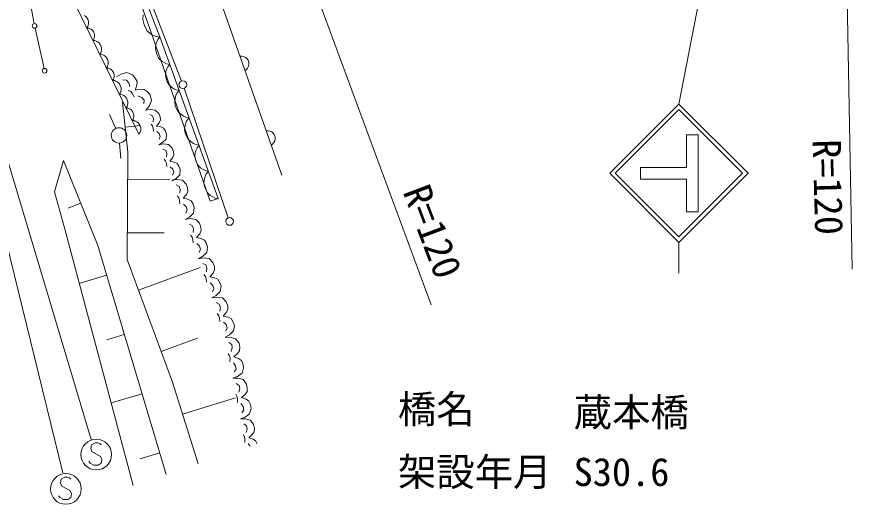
# Model space of a CAD drawing. Units: millimetres, scale not verified. Extents: x 40000 to 680000, y 20000 to 380000.
# Drawn here: x 254982 to 309373, y 257323 to 289070 of the extents above; entities that cross this region are included whole.
import ezdxf
from ezdxf.enums import TextEntityAlignment as Align

# ---------------------------------------------------------------- set-up
doc = ezdxf.new("R2010")
doc.units = ezdxf.units.MM
doc.header["$LTSCALE"] = 1000
for name, color, linetype, lineweight in [('M-BGD', 7, 'Continuous', 13), ('M-BGD-EXST', 7, 'Continuous', 13), ('M-STR-HTXT', 7, 'Continuous', 13), ('M-STR-STRC', 7, 'Continuous', 13)]:
    doc.layers.add(name, color=color, linetype=linetype, lineweight=lineweight)
doc.styles.add('ＭＳ ゴシック', font='')
doc.styles.get('ＭＳ ゴシック').set_extended_font_data('MS Gothic')

msp = doc.modelspace()

# ---------------------------------------------------------------- linework, layer by layer
at = {"layer": 'M-BGD'}
for p, q in [((272231, 278745), (265405, 298185)), ((263572, 288484), (260892, 296141)), ((261074, 296019), (264301, 287755)), ((261636, 295488), (265706, 284878)), ((255623, 291265), (256119, 288616)), ((262942, 281419), (258688, 290097)), ((259505, 289067), (259398, 289148)), ((259576, 288968), (259505, 289067)), ((259629, 288860), (259576, 288968)), ((259664, 288743), (259629, 288860)), ((263220, 289192), (263193, 288898)), ((263193, 288898), (263248, 288636)), ((256179, 288322), (256762, 285698)), ((259553, 288333), (259616, 288431)), ((259658, 288324), (259553, 288333)), ((259616, 288431), (259644, 288511)), ((259644, 288511), (259662, 288609)), ((259730, 288299), (259658, 288324)), ((259662, 288609), (259664, 288743)), ((259810, 288258), (259730, 288299)), ((263248, 288636), (263344, 288390)), ((263344, 288390), (263481, 288160)), ((267572, 277060), (263572, 288484)), ((259906, 288185), (259810, 288258)), ((259970, 288096), (259906, 288185)), ((260017, 287999), (259970, 288096)), ((260049, 287894), (260017, 287999)), ((260031, 287685), (260048, 287774)), ((260048, 287774), (260049, 287894)), ((263481, 288160), (263700, 287963)), ((263700, 287963), (263887, 287847)), ((263887, 287847), (264058, 287772)), ((264058, 287772), (264311, 287729)), ((264301, 287755), (264161, 287583)), ((264301, 287755), (268102, 277237)), ((259949, 287525), (260006, 287613)), ((260065, 287515), (259949, 287525)), ((260006, 287613), (260031, 287685)), ((260146, 287487), (260065, 287515)), ((260235, 287442), (260146, 287487)), ((260341, 287361), (260235, 287442)), ((260412, 287262), (260341, 287361)), ((260465, 287154), (260412, 287262)), ((264037, 287256), (264007, 287002)), ((264093, 287437), (264037, 287256)), ((264161, 287583), (264093, 287437)), ((260389, 286627), (260453, 286725)), ((260453, 286725), (260480, 286805)), ((260500, 287037), (260465, 287154)), ((260480, 286805), (260499, 286903)), ((260499, 286903), (260500, 287037)), ((264007, 287002), (264049, 286775)), ((264049, 286775), (264127, 286561)), ((260505, 286617), (260389, 286627)), ((260586, 286589), (260505, 286617)), ((260675, 286544), (260586, 286589)), ((260781, 286463), (260675, 286544)), ((260852, 286364), (260781, 286463)), ((260905, 286256), (260852, 286364)), ((260940, 286139), (260905, 286256)), ((260939, 286005), (260940, 286139)), ((264127, 286561), (264240, 286359)), ((264240, 286359), (264425, 286183)), ((264425, 286183), (264583, 286079)), ((269632, 286509), (269506, 286507)), ((269746, 286485), (269632, 286509)), ((269874, 286424), (269746, 286485)), ((269963, 286350), (269874, 286424)), ((270041, 286250), (269963, 286350)), ((270094, 286099), (270041, 286250)), ((270096, 285972), (270094, 286099)), ((260829, 285729), (260893, 285827)), ((260934, 285720), (260829, 285729)), ((260893, 285827), (260920, 285907)), ((260920, 285907), (260939, 286005)), ((261006, 285695), (260934, 285720)), ((261086, 285654), (261006, 285695)), ((261182, 285581), (261086, 285654)), ((261246, 285492), (261182, 285581)), ((264583, 286079), (264729, 286011)), ((264749, 285667), (264697, 285495)), ((264729, 286011), (264947, 285968)), ((264814, 285805), (264749, 285667)), ((264947, 285968), (264814, 285805)), ((269837, 285563), (269937, 285641)), ((269937, 285641), (270011, 285730)), ((270011, 285730), (270073, 285858)), ((270073, 285858), (270096, 285972)), ((261225, 284921), (261282, 285009)), ((261294, 285395), (261246, 285492)), ((261282, 285009), (261307, 285081)), ((261325, 285290), (261294, 285395)), ((261307, 285081), (261324, 285170)), ((261324, 285170), (261325, 285290)), ((261475, 285153), (261774, 285339)), ((261774, 285339), (262151, 285438)), ((262151, 285438), (262511, 285292)), ((262511, 285292), (262703, 285075)), ((262703, 285075), (262813, 284862)), ((264697, 285495), (264669, 285255)), ((264669, 285255), (264708, 285040)), ((264708, 285040), (264782, 284837)), ((261342, 284911), (261225, 284921)), ((261422, 284883), (261342, 284911)), ((261511, 284838), (261422, 284883)), ((261618, 284757), (261511, 284838)), ((261688, 284658), (261618, 284757)), ((261741, 284550), (261688, 284658)), ((261776, 284433), (261741, 284550)), ((261874, 284963), (262119, 284947)), ((262119, 284947), (262273, 284773)), ((262273, 284773), (262339, 284522)), ((262797, 284617), (262694, 284294)), ((262813, 284862), (262797, 284617)), ((264782, 284837), (264889, 284646)), ((264889, 284646), (265064, 284479)), ((265064, 284479), (265214, 284381)), ((261665, 284023), (261729, 284121)), ((261782, 284013), (261665, 284023)), ((261729, 284121), (261756, 284201)), ((261756, 284201), (261775, 284299)), ((261775, 284299), (261776, 284433)), ((261862, 283985), (261782, 284013)), ((261951, 283940), (261862, 283985)), ((262058, 283859), (261951, 283940)), ((262242, 284282), (262400, 284190)), ((262400, 284190), (262515, 284059)), ((262515, 284059), (262625, 283847)), ((262694, 284294), (263027, 284355)), ((263027, 284355), (263273, 284340)), ((263273, 284340), (263469, 284204)), ((263469, 284204), (263661, 283986)), ((263661, 283986), (263760, 283610)), ((265214, 284381), (265353, 284316)), ((265350, 283958), (265295, 283776)), ((265419, 284104), (265350, 283958)), ((265353, 284316), (265559, 284275)), ((265559, 284275), (265419, 284104)), ((265877, 284408), (268755, 275975)), ((262224, 280242), (261871, 283512)), ((262129, 283760), (262058, 283859)), ((262181, 283652), (262129, 283760)), ((262216, 283535), (262181, 283652)), ((262196, 283303), (262215, 283401)), ((262215, 283401), (262216, 283535)), ((262876, 283913), (263116, 283816)), ((263116, 283816), (263269, 283641)), ((263269, 283641), (263254, 283396)), ((263760, 283610), (263614, 283250)), ((265295, 283776), (265265, 283523)), ((265265, 283523), (265307, 283295)), ((262106, 283125), (262169, 283223)), ((262210, 283116), (262106, 283125)), ((262169, 283223), (262196, 283303)), ((262282, 283091), (262210, 283116)), ((262363, 283050), (262282, 283091)), ((262459, 282977), (262363, 283050)), ((262522, 282888), (262459, 282977)), ((262570, 282791), (262522, 282888)), ((263614, 283250), (263391, 282976)), ((263392, 282976), (263679, 283031)), ((263679, 283031), (263999, 282996)), ((263999, 282996), (264234, 282776)), ((265307, 283295), (265384, 283081)), ((265384, 283081), (265497, 282879)), ((265497, 282879), (265682, 282704)), ((261434, 281798), (261020, 282708)), ((262502, 282317), (262559, 282405)), ((262618, 282307), (262502, 282317)), ((262559, 282405), (262583, 282477)), ((262601, 282686), (262570, 282791)), ((262583, 282477), (262600, 282565)), ((262600, 282565), (262601, 282686)), ((262698, 282279), (262618, 282307)), ((263644, 282711), (263829, 282626)), ((263829, 282626), (263896, 282446)), ((263896, 282446), (263873, 282233)), ((264234, 282776), (264318, 282551)), ((264339, 282355), (264255, 282170)), ((264318, 282551), (264339, 282355)), ((265682, 282704), (265841, 282600)), ((265841, 282600), (265987, 282531)), ((265987, 282531), (266204, 282488)), ((266064, 282317), (265996, 282171)), ((266204, 282488), (266064, 282317)), ((262047, 281877), (263045, 281985)), ((262787, 282234), (262698, 282279)), ((262894, 282153), (262787, 282234)), ((262965, 282054), (262894, 282153)), ((263018, 281946), (262965, 282054)), ((263052, 281829), (263018, 281946)), ((263051, 281695), (263052, 281829)), ((263726, 282076), (263821, 281957)), ((263821, 281957), (263871, 281822)), ((263871, 281822), (263893, 281626)), ((264255, 282170), (264080, 281951)), ((264080, 281951), (264355, 281900)), ((264355, 281900), (264540, 281815)), ((264540, 281815), (264652, 281652)), ((265940, 281989), (265911, 281736)), ((265996, 282171), (265940, 281989)), ((262942, 281419), (263005, 281517)), ((263005, 281517), (263033, 281597)), ((263033, 281597), (263051, 281695)), ((264107, 281603), (264264, 281456)), ((264330, 281276), (264246, 281091)), ((264264, 281456), (264330, 281276)), ((264652, 281652), (264735, 281427)), ((264735, 281427), (264701, 281106)), ((265911, 281736), (265952, 281508)), ((265952, 281508), (266030, 281294)), ((266030, 281294), (266143, 281093)), ((271338, 281649), (271212, 281647)), ((271453, 281625), (271338, 281649)), ((271580, 281564), (271453, 281625)), ((271670, 281489), (271580, 281564)), ((271747, 281390), (271670, 281489)), ((271800, 281239), (271747, 281390)), ((271802, 281112), (271800, 281239)), ((261679, 280844), (261756, 279847)), ((264481, 280871), (264228, 280726)), ((264228, 280726), (264526, 280783)), ((264701, 281106), (264481, 280871)), ((264526, 280783), (264860, 280747)), ((264860, 280747), (265105, 280518)), ((266143, 281093), (266328, 280917)), ((266328, 280917), (266487, 280813)), ((266487, 280813), (266633, 280744)), ((266633, 280744), (266850, 280702)), ((266850, 280702), (266718, 280539)), ((271543, 280703), (271643, 280781)), ((271643, 280781), (271718, 280870)), ((271718, 280870), (271779, 280998)), ((271779, 280998), (271802, 281112)), ((262180, 273259), (262224, 280242)), ((264490, 280450), (264683, 280362)), ((264683, 280362), (264752, 280174)), ((264752, 280174), (264728, 279952)), ((265105, 280518), (265192, 280284)), ((265192, 280284), (265214, 280079)), ((266600, 280228), (266572, 279989)), ((266653, 280401), (266600, 280228)), ((266718, 280539), (266653, 280401)), ((258026, 279711), (257432, 277675)), ((258026, 279711), (260258, 274165)), ((264576, 279788), (264675, 279665)), ((264675, 279665), (264727, 279525)), ((265126, 279886), (264944, 279659)), ((264944, 279659), (265231, 279605)), ((265214, 280079), (265126, 279886)), ((265231, 279605), (265423, 279517)), ((266572, 279989), (266611, 279773)), ((266611, 279773), (266685, 279570)), ((266685, 279570), (266792, 279379)), ((264727, 279525), (264750, 279320)), ((264972, 279296), (265135, 279143)), ((265135, 279143), (265205, 278955)), ((265423, 279517), (265540, 279347)), ((265540, 279347), (265627, 279112)), ((265627, 279112), (265591, 278779)), ((266792, 279379), (266967, 279213)), ((266967, 279213), (267118, 279114)), ((267118, 279114), (267256, 279049)), ((267256, 279049), (267462, 279009)), ((262213, 278496), (264946, 278479)), ((265362, 278534), (265098, 278382)), ((265205, 278955), (265117, 278763)), ((265591, 278779), (265362, 278534)), ((267198, 278509), (267168, 278256)), ((267254, 278691), (267198, 278509)), ((267322, 278837), (267254, 278691)), ((267462, 279009), (267322, 278837)), ((265081, 278427), (265406, 278480)), ((265356, 278121), (265562, 278020)), ((265406, 278480), (265764, 278431)), ((265562, 278020), (265631, 277815)), ((265764, 278431), (266022, 278176)), ((266022, 278176), (266109, 277921)), ((267168, 278256), (267210, 278029)), ((267210, 278029), (267287, 277814)), ((258092, 275314), (257432, 277675)), ((265429, 277404), (265532, 277268)), ((265631, 277815), (265599, 277576)), ((266026, 277493), (265822, 277253)), ((266127, 277699), (266026, 277493)), ((266109, 277921), (266127, 277699)), ((267287, 277814), (267401, 277613)), ((267401, 277613), (267585, 277437)), ((267585, 277437), (267744, 277333)), ((259142, 276938), (258331, 276612)), ((265532, 277268), (265584, 277115)), ((265584, 277115), (265602, 276893)), ((265822, 277253), (266130, 277186)), ((265842, 276860), (266013, 276690)), ((266130, 277186), (266336, 277085)), ((266336, 277085), (266456, 276898)), ((266456, 276898), (266543, 276642)), ((268102, 277237), (267572, 277060)), ((267744, 277333), (267890, 277264)), ((267890, 277264), (268108, 277222)), ((266083, 276486), (265982, 276280)), ((266013, 276690), (266083, 276486)), ((266543, 276642), (266494, 276283)), ((266239, 276026), (265950, 275870)), ((265950, 275870), (266274, 275924)), ((266494, 276283), (266239, 276026)), ((266274, 275924), (266633, 275874)), ((266633, 275874), (266890, 275620)), ((262566, 258542), (258092, 275314)), ((266225, 275565), (266430, 275463)), ((266430, 275463), (266500, 275259)), ((266500, 275259), (266467, 275020)), ((266890, 275620), (266977, 275364)), ((266977, 275364), (266996, 275142)), ((262191, 275005), (264570, 274990)), ((266297, 274848), (266400, 274712)), ((266400, 274712), (266453, 274558)), ((266894, 274937), (266691, 274696)), ((266691, 274696), (266999, 274630)), ((266996, 275142), (266894, 274937)), ((260258, 274165), (264714, 259263)), ((266453, 274558), (266471, 274337)), ((266710, 274304), (266882, 274134)), ((266882, 274134), (266951, 273929)), ((266999, 274630), (267204, 274529)), ((267204, 274529), (267325, 274341)), ((267325, 274341), (267411, 274086)), ((266951, 273929), (266850, 273724)), ((267362, 273727), (267108, 273469)), ((267411, 274086), (267362, 273727)), ((265120, 265282), (262180, 273259)), ((267108, 273469), (266818, 273314)), ((266818, 273314), (267142, 273367)), ((267142, 273367), (267501, 273318)), ((267501, 273318), (267759, 273063)), ((267759, 273063), (267846, 272807)), ((262915, 271265), (266928, 272744)), ((267093, 273008), (267299, 272907)), ((267299, 272907), (267368, 272702)), ((267368, 272702), (267335, 272463)), ((267864, 272586), (267763, 272380)), ((267846, 272807), (267864, 272586)), ((260834, 272237), (259055, 271705)), ((267166, 272291), (267269, 272155)), ((267269, 272155), (267321, 272002)), ((267321, 272002), (267339, 271780)), ((267763, 272380), (267559, 272140)), ((267559, 272140), (267867, 272073)), ((267867, 272073), (268072, 271972)), ((268072, 271972), (268193, 271785)), ((267579, 271747), (267750, 271577)), ((267750, 271577), (267820, 271373)), ((268193, 271785), (268280, 271529)), ((268280, 271529), (268231, 271170)), ((267976, 270913), (267687, 270757)), ((267820, 271373), (267718, 271167)), ((268231, 271170), (267976, 270913)), ((267687, 270757), (268011, 270810)), ((267962, 270452), (268167, 270350)), ((268011, 270810), (268370, 270761)), ((268167, 270350), (268237, 270146)), ((268370, 270761), (268627, 270507)), ((268627, 270507), (268714, 270251)), ((268237, 270146), (268204, 269906)), ((268631, 269824), (268428, 269583)), ((268732, 270029), (268631, 269824)), ((268714, 270251), (268732, 270029)), ((268034, 269735), (268137, 269599)), ((268137, 269599), (268189, 269445)), ((268189, 269445), (268208, 269223)), ((268428, 269583), (268735, 269517)), ((268735, 269517), (268941, 269415)), ((268941, 269415), (269061, 269228)), ((268447, 269191), (268619, 269021)), ((268688, 268816), (268587, 268611)), ((268619, 269021), (268688, 268816)), ((269061, 269228), (269148, 268973)), ((269148, 268973), (269099, 268614)), ((261987, 268381), (260850, 268041)), ((268844, 268356), (268555, 268201)), ((268558, 268192), (268886, 268198)), ((269099, 268614), (268844, 268356)), ((268886, 268198), (269234, 268098)), ((264385, 267277), (266744, 268146)), ((268786, 267850), (268975, 267720)), ((268975, 267720), (269014, 267508)), ((269234, 268098), (269453, 267809)), ((269453, 267809), (269502, 267543)), ((268755, 267130), (268837, 266981)), ((269014, 267508), (268947, 267276)), ((269358, 267132), (269122, 266924)), ((269488, 267321), (269358, 267132)), ((269502, 267543), (269488, 267321)), ((268837, 266981), (268867, 266822)), ((268867, 266822), (268853, 266599)), ((269085, 266533), (269230, 266340)), ((269122, 266924), (269417, 266814)), ((269417, 266814), (269606, 266684)), ((269606, 266684), (269699, 266481)), ((269270, 266127), (269140, 265939)), ((269230, 266340), (269270, 266127)), ((269748, 266216), (269647, 265868)), ((269699, 266481), (269748, 266216)), ((269358, 265650), (269050, 265537)), ((269050, 265537), (269378, 265543)), ((269647, 265868), (269358, 265650)), ((269378, 265543), (269726, 265443)), ((269726, 265443), (269944, 265154)), ((266783, 259958), (265120, 265282)), ((269278, 265195), (269466, 265065)), ((269466, 265065), (269506, 264853)), ((269944, 265154), (269994, 264888)), ((269994, 264888), (269980, 264666)), ((263140, 264525), (261130, 263924)), ((269246, 264476), (269329, 264326)), ((269506, 264853), (269439, 264621)), ((269850, 264477), (269614, 264269)), ((269980, 264666), (269850, 264477)), ((265775, 263183), (269232, 264263)), ((269329, 264326), (269358, 264167)), ((269358, 264167), (269345, 263945)), ((269577, 263878), (269722, 263685)), ((269614, 264269), (269909, 264159)), ((269909, 264159), (270098, 264029)), ((270098, 264029), (270190, 263827)), ((270190, 263827), (270239, 263561)), ((269761, 263473), (269632, 263284)), ((269722, 263685), (269761, 263473)), ((270239, 263561), (270139, 263213)), ((269850, 262995), (269541, 262883)), ((269541, 262883), (269857, 262888)), ((270139, 263213), (269850, 262995)), ((269857, 262888), (270193, 262792)), ((270193, 262792), (270403, 262513)), ((269761, 262553), (269943, 262428)), ((269981, 262224), (269916, 262000)), ((269943, 262428), (269981, 262224)), ((270403, 262513), (270450, 262258)), ((270450, 262258), (270437, 262044)), ((269731, 261860), (269810, 261716)), ((269810, 261716), (269839, 261563)), ((270312, 261862), (270085, 261661)), ((270085, 261661), (270369, 261555)), ((270437, 262044), (270312, 261862)), ((269839, 261563), (269825, 261349)), ((270049, 261284), (270187, 261101)), ((270369, 261555), (270551, 261430)), ((270551, 261430), (270632, 261251)), ((264293, 260670), (263018, 260288))]:
    msp.add_line(p, q, dxfattribs=at)
for centre, radius in [((256146, 288468), 150), ((256795, 285552), 150), ((265796, 284645), 250), ((261641, 281342), 500), ((268836, 275738), 250)]:
    msp.add_circle(centre, radius, dxfattribs=at)
at = {"layer": 'M-BGD-EXST'}
for p, q in [((250671, 292108), (259831, 261549)), ((250627, 289312), (257988, 259377)), ((259840, 261201), (259800, 260961)), ((260080, 261321), (259840, 261201)), ((260240, 261321), (260080, 261321)), ((260400, 261281), (260240, 261321)), ((260480, 261201), (260400, 261281)), ((259800, 260961), (259880, 260761)), ((259880, 260761), (260440, 260441)), ((259760, 260001), (259680, 260121)), ((260000, 259881), (259760, 260001)), ((260480, 260001), (260280, 259881)), ((260440, 260441), (260520, 260241)), ((260520, 260241), (260480, 260001)), ((260280, 259881), (260000, 259881)), ((257865, 258963), (257825, 258723)), ((258105, 259083), (257865, 258963)), ((258265, 259083), (258105, 259083)), ((258425, 259043), (258265, 259083)), ((258505, 258963), (258425, 259043)), ((257825, 258723), (257905, 258523)), ((257905, 258523), (258465, 258203)), ((257785, 257763), (257705, 257883)), ((258465, 258203), (258545, 258003)), ((258545, 258003), (258505, 257763)), ((258025, 257643), (257785, 257763)), ((258305, 257643), (258025, 257643)), ((258505, 257763), (258305, 257643))]:
    msp.add_line(p, q, dxfattribs=at)
for centre in [(260160, 260561), (258185, 258323)]:
    msp.add_circle(centre, 1000, dxfattribs=at)
at = {"layer": 'M-STR-HTXT'}
for p, q in [((308642, 312073), (309373, 272633)), ((269283, 304659), (281970, 270315))]:
    msp.add_line(p, q, dxfattribs=at)
at = {"layer": 'M-STR-STRC'}
for p, q in [((302909, 308219), (298085, 283375)), ((293585, 278875), (298085, 283375)), ((293939, 278875), (298085, 283021)), ((302585, 278875), (298085, 283375)), ((302232, 278875), (298085, 283021)), ((298584, 279249), (298584, 281374)), ((298584, 281374), (299334, 281374)), ((299334, 281374), (298584, 281374)), ((298584, 279249), (298584, 281374)), ((299334, 281374), (299334, 276374)), ((299334, 276374), (299334, 281374)), ((295584, 279249), (298584, 279249)), ((295584, 279249), (295584, 278499)), ((295584, 278499), (295584, 279249)), ((298584, 279249), (295584, 279249)), ((293585, 278875), (298085, 274374)), ((293939, 278875), (298085, 274728)), ((298584, 278499), (295584, 278499)), ((298584, 278499), (295584, 278499)), ((298085, 274728), (302232, 278875)), ((298085, 274375), (302585, 278875)), ((298584, 276374), (298584, 278499)), ((298584, 276374), (298584, 278499)), ((299334, 276374), (298584, 276374)), ((299334, 276374), (298584, 276374)), ((298085, 274374), (298085, 272374))]:
    msp.add_line(p, q, dxfattribs=at)

# ---------------------------------------------------------------- texts
at = {"layer": 'M-STR-HTXT', "style": 'ＭＳ ゴシック'}
for rotation, p in [(271.6, (306241, 281053)), (290.7, (279583, 277485))]:
    msp.add_text('R=120', height=1833, rotation=rotation, dxfattribs=at).set_placement(p, align=Align.BOTTOM_LEFT)
for s, p in [('橋名', (279793, 262056)), ('蔵本橋', (291233, 261846)), ('架設年月', (279793, 257963)), ('S30.6', (291233, 257963))]:
    msp.add_text(s, height=1833, dxfattribs=at).set_placement(p, align=Align.BOTTOM_LEFT)

doc.saveas('drawing.dxf')
